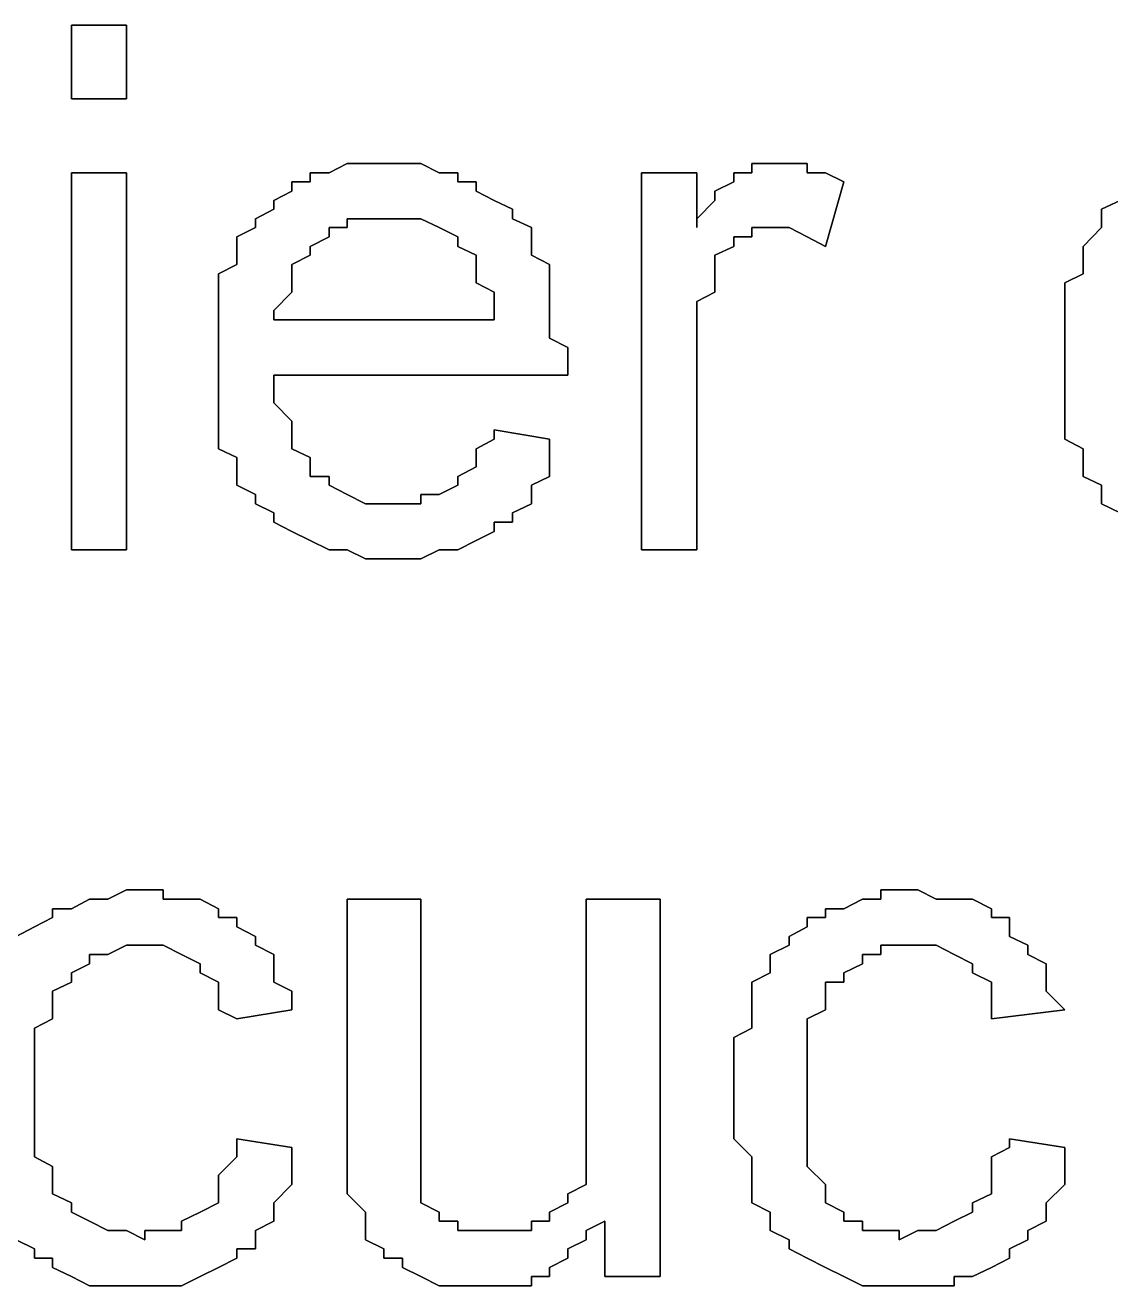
# Model space of a CAD drawing. Header units: metres. Extents: x 2.9 to 42.8, y 1.7 to 28.7.
# Drawn here: x 40.1831 to 40.3913, y 15.6157 to 15.8574 of the extents above; entities that cross this region are included whole.
import ezdxf

# ---------------------------------------------------------------- set-up
doc = ezdxf.new("R2010")
doc.units = ezdxf.units.M
doc.layers.add('GRIS', color=8, linetype='Continuous')

msp = doc.modelspace()

# ---------------------------------------------------------------- linework, layer by layer
at = {"layer": 'GRIS', "lineweight": -3}
for points in [[(40.2026, 15.8574), (40.192, 15.8574), (40.2026, 15.8574)], [(40.192, 15.8574), (40.192, 15.8433), (40.192, 15.8574)], [(40.2026, 15.8433), (40.2026, 15.8574), (40.2026, 15.8433)], [(40.192, 15.8433), (40.2026, 15.8433), (40.192, 15.8433)], [(40.2026, 15.8291), (40.192, 15.8291), (40.2026, 15.8291)], [(40.192, 15.8291), (40.192, 15.7568), (40.192, 15.8291)], [(40.2026, 15.7568), (40.2026, 15.8291), (40.2026, 15.7568)], [(40.2414, 15.8291), (40.2378, 15.8291), (40.2414, 15.8291)], [(40.2378, 15.8291), (40.2378, 15.8274), (40.2378, 15.8291)], [(40.2449, 15.8309), (40.2414, 15.8291), (40.2449, 15.8309)], [(40.2484, 15.8309), (40.2449, 15.8309), (40.2484, 15.8309)], [(40.2519, 15.8309), (40.2484, 15.8309), (40.2519, 15.8309)], [(40.2555, 15.8309), (40.2519, 15.8309), (40.2555, 15.8309)], [(40.259, 15.8309), (40.2555, 15.8309), (40.259, 15.8309)], [(40.2625, 15.8291), (40.259, 15.8309), (40.2625, 15.8291)], [(40.2661, 15.8291), (40.2625, 15.8291), (40.2661, 15.8291)], [(40.2661, 15.8274), (40.2661, 15.8291), (40.2661, 15.8274)], [(40.3119, 15.8291), (40.3013, 15.8291), (40.3119, 15.8291)], [(40.3013, 15.8291), (40.3013, 15.7568), (40.3013, 15.8291)], [(40.3119, 15.8186), (40.3119, 15.8291), (40.3119, 15.8186)], [(40.3225, 15.8291), (40.319, 15.8291), (40.3225, 15.8291)], [(40.319, 15.8291), (40.319, 15.8274), (40.319, 15.8291)], [(40.326, 15.8309), (40.3225, 15.8309), (40.326, 15.8309)], [(40.3225, 15.8309), (40.3225, 15.8291), (40.3225, 15.8309)], [(40.3296, 15.8309), (40.326, 15.8309), (40.3296, 15.8309)], [(40.3331, 15.8309), (40.3296, 15.8309), (40.3331, 15.8309)], [(40.3331, 15.8291), (40.3331, 15.8309), (40.3331, 15.8291)], [(40.3366, 15.8291), (40.3331, 15.8291), (40.3366, 15.8291)], [(40.3401, 15.8274), (40.3366, 15.8291), (40.3401, 15.8274)], [(40.2378, 15.8274), (40.2343, 15.8274), (40.2378, 15.8274)], [(40.2343, 15.8274), (40.2343, 15.8256), (40.2343, 15.8274)], [(40.2696, 15.8274), (40.2661, 15.8274), (40.2696, 15.8274)], [(40.2696, 15.8256), (40.2696, 15.8274), (40.2696, 15.8256)], [(40.319, 15.8274), (40.3154, 15.8256), (40.319, 15.8274)], [(40.3366, 15.815), (40.3401, 15.8274), (40.3366, 15.815)], [(40.2343, 15.8256), (40.2308, 15.8238), (40.2343, 15.8256)], [(40.2731, 15.8238), (40.2696, 15.8256), (40.2731, 15.8238)], [(40.3154, 15.8256), (40.3154, 15.8238), (40.3154, 15.8256)], [(40.2308, 15.8221), (40.2273, 15.8203), (40.2308, 15.8221)], [(40.2308, 15.8238), (40.2308, 15.8221), (40.2308, 15.8238)], [(40.2766, 15.8221), (40.2731, 15.8238), (40.2766, 15.8221)], [(40.2766, 15.8203), (40.2766, 15.8221), (40.2766, 15.8203)], [(40.3154, 15.8238), (40.3119, 15.8203), (40.3154, 15.8238)], [(40.3931, 15.8238), (40.3895, 15.8221), (40.3931, 15.8238)], [(40.3895, 15.8221), (40.3895, 15.8203), (40.3895, 15.8221)], [(40.2273, 15.8203), (40.2273, 15.8186), (40.2273, 15.8203)], [(40.2449, 15.8186), (40.2449, 15.8203), (40.2449, 15.8186)], [(40.2449, 15.8203), (40.2484, 15.8203), (40.2449, 15.8203)], [(40.2484, 15.8203), (40.2519, 15.8203), (40.2484, 15.8203)], [(40.2519, 15.8203), (40.2555, 15.8203), (40.2519, 15.8203)], [(40.2555, 15.8203), (40.259, 15.8203), (40.2555, 15.8203)], [(40.259, 15.8203), (40.2625, 15.8186), (40.259, 15.8203)], [(40.2802, 15.8186), (40.2766, 15.8203), (40.2802, 15.8186)], [(40.3119, 15.8203), (40.3119, 15.8186), (40.3119, 15.8203)], [(40.3895, 15.8203), (40.3895, 15.8186), (40.3895, 15.8203)], [(40.2273, 15.8186), (40.2237, 15.8168), (40.2273, 15.8186)], [(40.2414, 15.8168), (40.2414, 15.8186), (40.2414, 15.8168)], [(40.2414, 15.8186), (40.2449, 15.8186), (40.2414, 15.8186)], [(40.2625, 15.8186), (40.2661, 15.8168), (40.2625, 15.8186)], [(40.2802, 15.8168), (40.2802, 15.8186), (40.2802, 15.8168)], [(40.3225, 15.8168), (40.3225, 15.8186), (40.3225, 15.8168)], [(40.3225, 15.8186), (40.326, 15.8186), (40.3225, 15.8186)], [(40.326, 15.8186), (40.3296, 15.8186), (40.326, 15.8186)], [(40.3296, 15.8186), (40.3331, 15.8168), (40.3296, 15.8186)], [(40.3895, 15.8186), (40.386, 15.815), (40.3895, 15.8186)], [(40.2237, 15.8168), (40.2237, 15.8133), (40.2237, 15.8168)], [(40.2378, 15.815), (40.2414, 15.8168), (40.2378, 15.815)], [(40.2378, 15.8133), (40.2378, 15.815), (40.2378, 15.8133)], [(40.2661, 15.8168), (40.2661, 15.815), (40.2661, 15.8168)], [(40.2661, 15.815), (40.2696, 15.8133), (40.2661, 15.815)], [(40.2802, 15.8133), (40.2802, 15.8168), (40.2802, 15.8133)], [(40.3154, 15.8133), (40.319, 15.815), (40.3154, 15.8133)], [(40.319, 15.815), (40.319, 15.8168), (40.319, 15.815)], [(40.319, 15.8168), (40.3225, 15.8168), (40.319, 15.8168)], [(40.3331, 15.8168), (40.3366, 15.815), (40.3331, 15.8168)], [(40.386, 15.815), (40.386, 15.8133), (40.386, 15.815)], [(40.2237, 15.8133), (40.2237, 15.8115), (40.2237, 15.8133)], [(40.2343, 15.8115), (40.2378, 15.8133), (40.2343, 15.8115)], [(40.2696, 15.8133), (40.2696, 15.8115), (40.2696, 15.8133)], [(40.2837, 15.8115), (40.2802, 15.8133), (40.2837, 15.8115)], [(40.3154, 15.8097), (40.3154, 15.8133), (40.3154, 15.8097)], [(40.386, 15.8133), (40.386, 15.8115), (40.386, 15.8133)], [(40.2237, 15.8115), (40.2202, 15.8097), (40.2237, 15.8115)], [(40.2202, 15.8097), (40.2202, 15.808), (40.2202, 15.8097)], [(40.2343, 15.8097), (40.2343, 15.8115), (40.2343, 15.8097)], [(40.2343, 15.808), (40.2343, 15.8097), (40.2343, 15.808)], [(40.2696, 15.8115), (40.2696, 15.8097), (40.2696, 15.8115)], [(40.2696, 15.8097), (40.2696, 15.808), (40.2696, 15.8097)], [(40.2837, 15.8097), (40.2837, 15.8115), (40.2837, 15.8097)], [(40.2837, 15.808), (40.2837, 15.8097), (40.2837, 15.808)], [(40.3154, 15.8062), (40.3154, 15.8097), (40.3154, 15.8062)], [(40.386, 15.8097), (40.3825, 15.808), (40.386, 15.8097)], [(40.386, 15.8115), (40.386, 15.8097), (40.386, 15.8115)], [(40.2202, 15.808), (40.2202, 15.8062), (40.2202, 15.808)], [(40.2343, 15.8062), (40.2343, 15.808), (40.2343, 15.8062)], [(40.2696, 15.808), (40.2731, 15.8062), (40.2696, 15.808)], [(40.2837, 15.8062), (40.2837, 15.808), (40.2837, 15.8062)], [(40.3825, 15.808), (40.3825, 15.8062), (40.3825, 15.808)], [(40.2202, 15.8062), (40.2202, 15.8027), (40.2202, 15.8062)], [(40.2308, 15.8027), (40.2343, 15.8062), (40.2308, 15.8027)], [(40.2731, 15.8062), (40.2731, 15.8027), (40.2731, 15.8062)], [(40.2837, 15.8027), (40.2837, 15.8062), (40.2837, 15.8027)], [(40.3119, 15.8044), (40.3154, 15.8062), (40.3119, 15.8044)], [(40.3825, 15.8062), (40.3825, 15.8027), (40.3825, 15.8062)], [(40.2202, 15.8027), (40.2202, 15.8009), (40.2202, 15.8027)], [(40.2308, 15.8009), (40.2308, 15.8027), (40.2308, 15.8009)], [(40.2731, 15.8027), (40.2731, 15.8009), (40.2731, 15.8027)], [(40.2837, 15.8009), (40.2837, 15.8027), (40.2837, 15.8009)], [(40.3119, 15.8027), (40.3119, 15.8044), (40.3119, 15.8027)], [(40.3119, 15.7992), (40.3119, 15.8027), (40.3119, 15.7992)], [(40.3825, 15.8027), (40.3825, 15.8009), (40.3825, 15.8027)], [(40.2202, 15.8009), (40.2202, 15.7974), (40.2202, 15.8009)], [(40.2731, 15.8009), (40.2308, 15.8009), (40.2731, 15.8009)], [(40.2837, 15.7974), (40.2837, 15.8009), (40.2837, 15.7974)], [(40.3825, 15.8009), (40.3825, 15.7974), (40.3825, 15.8009)], [(40.3119, 15.7974), (40.3119, 15.7992), (40.3119, 15.7974)], [(40.2202, 15.7974), (40.2202, 15.7956), (40.2202, 15.7974)], [(40.2202, 15.7956), (40.2202, 15.7921), (40.2202, 15.7956)], [(40.2872, 15.7956), (40.2837, 15.7974), (40.2872, 15.7956)], [(40.2872, 15.7939), (40.2872, 15.7956), (40.2872, 15.7939)], [(40.3119, 15.7956), (40.3119, 15.7974), (40.3119, 15.7956)], [(40.3119, 15.7568), (40.3119, 15.7956), (40.3119, 15.7568)], [(40.3825, 15.7974), (40.3825, 15.7956), (40.3825, 15.7974)], [(40.3825, 15.7956), (40.3825, 15.7921), (40.3825, 15.7956)], [(40.2872, 15.7903), (40.2872, 15.7939), (40.2872, 15.7903)], [(40.2202, 15.7921), (40.2202, 15.7903), (40.2202, 15.7921)], [(40.2202, 15.7903), (40.2202, 15.7886), (40.2202, 15.7903)], [(40.2308, 15.7868), (40.2308, 15.7903), (40.2308, 15.7868)], [(40.2308, 15.7903), (40.2872, 15.7903), (40.2308, 15.7903)], [(40.3825, 15.7921), (40.3825, 15.7903), (40.3825, 15.7921)], [(40.3825, 15.7903), (40.3825, 15.7886), (40.3825, 15.7903)], [(40.2202, 15.7886), (40.2202, 15.785), (40.2202, 15.7886)], [(40.3825, 15.7886), (40.3825, 15.785), (40.3825, 15.7886)], [(40.2308, 15.785), (40.2308, 15.7868), (40.2308, 15.785)], [(40.2202, 15.785), (40.2202, 15.7833), (40.2202, 15.785)], [(40.2202, 15.7833), (40.2202, 15.7815), (40.2202, 15.7833)], [(40.2343, 15.7815), (40.2308, 15.785), (40.2343, 15.7815)], [(40.3825, 15.785), (40.3825, 15.7833), (40.3825, 15.785)], [(40.3825, 15.7833), (40.3825, 15.7815), (40.3825, 15.7833)], [(40.2202, 15.7815), (40.2202, 15.778), (40.2202, 15.7815)], [(40.2343, 15.7798), (40.2343, 15.7815), (40.2343, 15.7798)], [(40.3825, 15.7815), (40.3825, 15.778), (40.3825, 15.7815)], [(40.2343, 15.778), (40.2343, 15.7798), (40.2343, 15.778)], [(40.2731, 15.7798), (40.2731, 15.778), (40.2731, 15.7798)], [(40.2837, 15.778), (40.2731, 15.7798), (40.2837, 15.778)], [(40.2202, 15.778), (40.2202, 15.7762), (40.2202, 15.778)], [(40.2202, 15.7762), (40.2237, 15.7745), (40.2202, 15.7762)], [(40.2343, 15.7762), (40.2343, 15.778), (40.2343, 15.7762)], [(40.2378, 15.7745), (40.2343, 15.7762), (40.2378, 15.7745)], [(40.2731, 15.778), (40.2696, 15.7762), (40.2731, 15.778)], [(40.2696, 15.7762), (40.2696, 15.7745), (40.2696, 15.7762)], [(40.2837, 15.7762), (40.2837, 15.778), (40.2837, 15.7762)], [(40.2837, 15.7745), (40.2837, 15.7762), (40.2837, 15.7745)], [(40.3825, 15.778), (40.386, 15.7762), (40.3825, 15.778)], [(40.386, 15.7762), (40.386, 15.7745), (40.386, 15.7762)], [(40.2237, 15.7745), (40.2237, 15.7727), (40.2237, 15.7745)], [(40.2378, 15.7727), (40.2378, 15.7745), (40.2378, 15.7727)], [(40.2696, 15.7745), (40.2696, 15.7727), (40.2696, 15.7745)], [(40.2837, 15.7709), (40.2837, 15.7745), (40.2837, 15.7709)], [(40.386, 15.7745), (40.386, 15.7727), (40.386, 15.7745)], [(40.2237, 15.7727), (40.2237, 15.7709), (40.2237, 15.7727)], [(40.2378, 15.7709), (40.2378, 15.7727), (40.2378, 15.7709)], [(40.2696, 15.7727), (40.2661, 15.7709), (40.2696, 15.7727)], [(40.386, 15.7727), (40.386, 15.7709), (40.386, 15.7727)], [(40.2237, 15.7709), (40.2237, 15.7692), (40.2237, 15.7709)], [(40.2237, 15.7692), (40.2273, 15.7674), (40.2237, 15.7692)], [(40.2414, 15.7709), (40.2378, 15.7709), (40.2414, 15.7709)], [(40.2414, 15.7692), (40.2414, 15.7709), (40.2414, 15.7692)], [(40.2449, 15.7674), (40.2414, 15.7692), (40.2449, 15.7674)], [(40.2661, 15.7692), (40.2625, 15.7674), (40.2661, 15.7692)], [(40.2661, 15.7709), (40.2661, 15.7692), (40.2661, 15.7709)], [(40.2802, 15.7692), (40.2837, 15.7709), (40.2802, 15.7692)], [(40.2802, 15.7674), (40.2802, 15.7692), (40.2802, 15.7674)], [(40.386, 15.7709), (40.3895, 15.7692), (40.386, 15.7709)], [(40.3895, 15.7692), (40.3895, 15.7674), (40.3895, 15.7692)], [(40.2273, 15.7674), (40.2273, 15.7656), (40.2273, 15.7674)], [(40.2484, 15.7656), (40.2449, 15.7674), (40.2484, 15.7656)], [(40.2625, 15.7674), (40.259, 15.7674), (40.2625, 15.7674)], [(40.259, 15.7674), (40.259, 15.7656), (40.259, 15.7674)], [(40.2802, 15.7656), (40.2802, 15.7674), (40.2802, 15.7656)], [(40.3895, 15.7674), (40.3895, 15.7656), (40.3895, 15.7674)], [(40.2273, 15.7656), (40.2308, 15.7639), (40.2273, 15.7656)], [(40.2308, 15.7639), (40.2308, 15.7621), (40.2308, 15.7639)], [(40.2519, 15.7656), (40.2484, 15.7656), (40.2519, 15.7656)], [(40.2555, 15.7656), (40.2519, 15.7656), (40.2555, 15.7656)], [(40.259, 15.7656), (40.2555, 15.7656), (40.259, 15.7656)], [(40.2766, 15.7639), (40.2802, 15.7656), (40.2766, 15.7639)], [(40.2766, 15.7621), (40.2766, 15.7639), (40.2766, 15.7621)], [(40.3895, 15.7656), (40.3931, 15.7639), (40.3895, 15.7656)], [(40.2308, 15.7621), (40.2343, 15.7603), (40.2308, 15.7621)], [(40.2731, 15.7603), (40.2731, 15.7621), (40.2731, 15.7603)], [(40.2731, 15.7621), (40.2766, 15.7621), (40.2731, 15.7621)], [(40.2343, 15.7603), (40.2378, 15.7586), (40.2343, 15.7603)], [(40.2696, 15.7586), (40.2731, 15.7603), (40.2696, 15.7586)], [(40.192, 15.7568), (40.2026, 15.7568), (40.192, 15.7568)], [(40.2378, 15.7586), (40.2414, 15.7568), (40.2378, 15.7586)], [(40.2414, 15.7568), (40.2449, 15.7568), (40.2414, 15.7568)], [(40.2449, 15.7568), (40.2484, 15.7551), (40.2449, 15.7568)], [(40.259, 15.7551), (40.2625, 15.7568), (40.259, 15.7551)], [(40.2625, 15.7568), (40.2661, 15.7568), (40.2625, 15.7568)], [(40.2661, 15.7568), (40.2696, 15.7586), (40.2661, 15.7568)], [(40.3013, 15.7568), (40.3119, 15.7568), (40.3013, 15.7568)], [(40.2484, 15.7551), (40.2519, 15.7551), (40.2484, 15.7551)], [(40.2519, 15.7551), (40.2555, 15.7551), (40.2519, 15.7551)], [(40.2555, 15.7551), (40.259, 15.7551), (40.2555, 15.7551)], [(40.2026, 15.6916), (40.199, 15.6898), (40.2026, 15.6916)], [(40.2061, 15.6916), (40.2026, 15.6916), (40.2061, 15.6916)], [(40.2096, 15.6916), (40.2061, 15.6916), (40.2096, 15.6916)], [(40.2096, 15.6898), (40.2096, 15.6916), (40.2096, 15.6898)], [(40.3507, 15.6916), (40.3472, 15.6916), (40.3507, 15.6916)], [(40.3472, 15.6916), (40.3472, 15.6898), (40.3472, 15.6916)], [(40.3543, 15.6916), (40.3507, 15.6916), (40.3543, 15.6916)], [(40.3578, 15.6898), (40.3543, 15.6916), (40.3578, 15.6898)], [(40.1955, 15.6898), (40.192, 15.688), (40.1955, 15.6898)], [(40.199, 15.6898), (40.1955, 15.6898), (40.199, 15.6898)], [(40.2131, 15.6898), (40.2096, 15.6898), (40.2131, 15.6898)], [(40.2167, 15.6898), (40.2131, 15.6898), (40.2167, 15.6898)], [(40.2202, 15.688), (40.2167, 15.6898), (40.2202, 15.688)], [(40.259, 15.6898), (40.2449, 15.6898), (40.259, 15.6898)], [(40.2449, 15.6898), (40.2449, 15.6439), (40.2449, 15.6898)], [(40.259, 15.6492), (40.259, 15.6898), (40.259, 15.6492)], [(40.3049, 15.6898), (40.2907, 15.6898), (40.3049, 15.6898)], [(40.2907, 15.6898), (40.2907, 15.651), (40.2907, 15.6898)], [(40.3049, 15.6175), (40.3049, 15.6898), (40.3049, 15.6175)], [(40.3437, 15.6898), (40.3401, 15.688), (40.3437, 15.6898)], [(40.3472, 15.6898), (40.3437, 15.6898), (40.3472, 15.6898)], [(40.3613, 15.6898), (40.3578, 15.6898), (40.3613, 15.6898)], [(40.3648, 15.6898), (40.3613, 15.6898), (40.3648, 15.6898)], [(40.3684, 15.688), (40.3648, 15.6898), (40.3684, 15.688)], [(40.192, 15.688), (40.1884, 15.688), (40.192, 15.688)], [(40.1884, 15.688), (40.1884, 15.6863), (40.1884, 15.688)], [(40.2202, 15.6863), (40.2202, 15.688), (40.2202, 15.6863)], [(40.3401, 15.688), (40.3366, 15.688), (40.3401, 15.688)], [(40.3366, 15.688), (40.3366, 15.6863), (40.3366, 15.688)], [(40.3684, 15.6863), (40.3684, 15.688), (40.3684, 15.6863)], [(40.1849, 15.6845), (40.1814, 15.6827), (40.1849, 15.6845)], [(40.1884, 15.6863), (40.1849, 15.6845), (40.1884, 15.6863)], [(40.2237, 15.6863), (40.2202, 15.6863), (40.2237, 15.6863)], [(40.2237, 15.6845), (40.2237, 15.6863), (40.2237, 15.6845)], [(40.2273, 15.6827), (40.2237, 15.6845), (40.2273, 15.6827)], [(40.3331, 15.6845), (40.3296, 15.6827), (40.3331, 15.6845)], [(40.3366, 15.6863), (40.3331, 15.6863), (40.3366, 15.6863)], [(40.3331, 15.6863), (40.3331, 15.6845), (40.3331, 15.6863)], [(40.3719, 15.6863), (40.3684, 15.6863), (40.3719, 15.6863)], [(40.3719, 15.6845), (40.3719, 15.6863), (40.3719, 15.6845)], [(40.3719, 15.6827), (40.3719, 15.6845), (40.3719, 15.6827)], [(40.2273, 15.681), (40.2273, 15.6827), (40.2273, 15.681)], [(40.3296, 15.6827), (40.3296, 15.681), (40.3296, 15.6827)], [(40.3754, 15.681), (40.3719, 15.6827), (40.3754, 15.681)], [(40.1955, 15.6774), (40.1955, 15.6792), (40.1955, 15.6774)], [(40.1955, 15.6792), (40.199, 15.6792), (40.1955, 15.6792)], [(40.199, 15.6792), (40.2026, 15.681), (40.199, 15.6792)], [(40.2026, 15.681), (40.2061, 15.681), (40.2026, 15.681)], [(40.2061, 15.681), (40.2096, 15.681), (40.2061, 15.681)], [(40.2096, 15.681), (40.2131, 15.6792), (40.2096, 15.681)], [(40.2131, 15.6792), (40.2167, 15.6774), (40.2131, 15.6792)], [(40.2308, 15.6792), (40.2273, 15.681), (40.2308, 15.6792)], [(40.2308, 15.6774), (40.2308, 15.6792), (40.2308, 15.6774)], [(40.3296, 15.681), (40.326, 15.6792), (40.3296, 15.681)], [(40.326, 15.6792), (40.326, 15.6774), (40.326, 15.6792)], [(40.3437, 15.6774), (40.3437, 15.6792), (40.3437, 15.6774)], [(40.3437, 15.6792), (40.3472, 15.6792), (40.3437, 15.6792)], [(40.3472, 15.6792), (40.3472, 15.681), (40.3472, 15.6792)], [(40.3472, 15.681), (40.3507, 15.681), (40.3472, 15.681)], [(40.3507, 15.681), (40.3543, 15.681), (40.3507, 15.681)], [(40.3543, 15.681), (40.3578, 15.681), (40.3543, 15.681)], [(40.3578, 15.681), (40.3613, 15.6792), (40.3578, 15.681)], [(40.3613, 15.6792), (40.3648, 15.6774), (40.3613, 15.6792)], [(40.3754, 15.6792), (40.3754, 15.681), (40.3754, 15.6792)], [(40.3789, 15.6774), (40.3754, 15.6792), (40.3789, 15.6774)], [(40.192, 15.6757), (40.1955, 15.6774), (40.192, 15.6757)], [(40.2167, 15.6774), (40.2167, 15.6757), (40.2167, 15.6774)], [(40.2308, 15.6757), (40.2308, 15.6774), (40.2308, 15.6757)], [(40.326, 15.6774), (40.326, 15.6757), (40.326, 15.6774)], [(40.3401, 15.6757), (40.3437, 15.6774), (40.3401, 15.6757)], [(40.3648, 15.6774), (40.3648, 15.6757), (40.3648, 15.6774)], [(40.3789, 15.6757), (40.3789, 15.6774), (40.3789, 15.6757)], [(40.192, 15.6739), (40.192, 15.6757), (40.192, 15.6739)], [(40.2167, 15.6757), (40.2202, 15.6739), (40.2167, 15.6757)], [(40.2308, 15.6739), (40.2308, 15.6757), (40.2308, 15.6739)], [(40.326, 15.6757), (40.3225, 15.6739), (40.326, 15.6757)], [(40.3401, 15.6739), (40.3401, 15.6757), (40.3401, 15.6739)], [(40.3648, 15.6757), (40.3684, 15.6739), (40.3648, 15.6757)], [(40.3789, 15.6739), (40.3789, 15.6757), (40.3789, 15.6739)], [(40.1884, 15.6722), (40.192, 15.6739), (40.1884, 15.6722)], [(40.1884, 15.6704), (40.1884, 15.6722), (40.1884, 15.6704)], [(40.2202, 15.6739), (40.2202, 15.6704), (40.2202, 15.6739)], [(40.2343, 15.6722), (40.2308, 15.6739), (40.2343, 15.6722)], [(40.2343, 15.6686), (40.2343, 15.6722), (40.2343, 15.6686)], [(40.3225, 15.6739), (40.3225, 15.6722), (40.3225, 15.6739)], [(40.3225, 15.6722), (40.3225, 15.6704), (40.3225, 15.6722)], [(40.3366, 15.6722), (40.3366, 15.6739), (40.3366, 15.6722)], [(40.3366, 15.6739), (40.3401, 15.6739), (40.3366, 15.6739)], [(40.3366, 15.6704), (40.3366, 15.6722), (40.3366, 15.6704)], [(40.3684, 15.6739), (40.3684, 15.6704), (40.3684, 15.6739)], [(40.3789, 15.6722), (40.3789, 15.6739), (40.3789, 15.6722)], [(40.3825, 15.6686), (40.3789, 15.6722), (40.3825, 15.6686)], [(40.1884, 15.6686), (40.1884, 15.6704), (40.1884, 15.6686)], [(40.2202, 15.6704), (40.2202, 15.6686), (40.2202, 15.6704)], [(40.3225, 15.6704), (40.3225, 15.6669), (40.3225, 15.6704)], [(40.3366, 15.6686), (40.3366, 15.6704), (40.3366, 15.6686)], [(40.3684, 15.6704), (40.3684, 15.6686), (40.3684, 15.6704)], [(40.1884, 15.6669), (40.1884, 15.6686), (40.1884, 15.6669)], [(40.2202, 15.6686), (40.2237, 15.6669), (40.2202, 15.6686)], [(40.2237, 15.6669), (40.2343, 15.6686), (40.2237, 15.6669)], [(40.3331, 15.6669), (40.3366, 15.6686), (40.3331, 15.6669)], [(40.3684, 15.6686), (40.3684, 15.6669), (40.3684, 15.6686)], [(40.3684, 15.6669), (40.3825, 15.6686), (40.3684, 15.6669)], [(40.1849, 15.6651), (40.1884, 15.6669), (40.1849, 15.6651)], [(40.1849, 15.6633), (40.1849, 15.6651), (40.1849, 15.6633)], [(40.3225, 15.6651), (40.319, 15.6633), (40.3225, 15.6651)], [(40.3225, 15.6669), (40.3225, 15.6651), (40.3225, 15.6669)], [(40.3331, 15.6651), (40.3331, 15.6669), (40.3331, 15.6651)], [(40.3331, 15.6633), (40.3331, 15.6651), (40.3331, 15.6633)], [(40.1849, 15.6598), (40.1849, 15.6633), (40.1849, 15.6598)], [(40.319, 15.6633), (40.319, 15.6598), (40.319, 15.6633)], [(40.3331, 15.6598), (40.3331, 15.6633), (40.3331, 15.6598)], [(40.1849, 15.658), (40.1849, 15.6598), (40.1849, 15.658)], [(40.319, 15.6598), (40.319, 15.658), (40.319, 15.6598)], [(40.3331, 15.658), (40.3331, 15.6598), (40.3331, 15.658)], [(40.1849, 15.6545), (40.1849, 15.658), (40.1849, 15.6545)], [(40.319, 15.658), (40.319, 15.6563), (40.319, 15.658)], [(40.3331, 15.6545), (40.3331, 15.658), (40.3331, 15.6545)], [(40.319, 15.6563), (40.319, 15.6528), (40.319, 15.6563)], [(40.1849, 15.6528), (40.1849, 15.6545), (40.1849, 15.6528)], [(40.1849, 15.651), (40.1849, 15.6528), (40.1849, 15.651)], [(40.319, 15.6528), (40.319, 15.651), (40.319, 15.6528)], [(40.3331, 15.6528), (40.3331, 15.6545), (40.3331, 15.6528)], [(40.3331, 15.651), (40.3331, 15.6528), (40.3331, 15.651)], [(40.1849, 15.6475), (40.1849, 15.651), (40.1849, 15.6475)], [(40.2907, 15.651), (40.2907, 15.6475), (40.2907, 15.651)], [(40.319, 15.651), (40.319, 15.6475), (40.319, 15.651)], [(40.3331, 15.6475), (40.3331, 15.651), (40.3331, 15.6475)], [(40.259, 15.6457), (40.259, 15.6492), (40.259, 15.6457)], [(40.1849, 15.6439), (40.1849, 15.6475), (40.1849, 15.6439)], [(40.259, 15.6422), (40.259, 15.6457), (40.259, 15.6422)], [(40.2907, 15.6475), (40.2907, 15.6457), (40.2907, 15.6475)], [(40.2907, 15.6457), (40.2907, 15.6422), (40.2907, 15.6457)], [(40.319, 15.6475), (40.319, 15.6457), (40.319, 15.6475)], [(40.319, 15.6457), (40.319, 15.6439), (40.319, 15.6457)], [(40.3331, 15.6439), (40.3331, 15.6475), (40.3331, 15.6439)], [(40.1849, 15.6422), (40.1849, 15.6439), (40.1849, 15.6422)], [(40.2237, 15.6439), (40.2237, 15.6422), (40.2237, 15.6439)], [(40.2343, 15.6422), (40.2237, 15.6439), (40.2343, 15.6422)], [(40.2449, 15.6439), (40.2449, 15.6422), (40.2449, 15.6439)], [(40.319, 15.6439), (40.3225, 15.6404), (40.319, 15.6439)], [(40.3331, 15.6422), (40.3331, 15.6439), (40.3331, 15.6422)], [(40.3719, 15.6439), (40.3719, 15.6422), (40.3719, 15.6439)], [(40.3825, 15.6422), (40.3719, 15.6439), (40.3825, 15.6422)], [(40.1849, 15.6404), (40.1849, 15.6422), (40.1849, 15.6404)], [(40.2237, 15.6422), (40.2237, 15.6404), (40.2237, 15.6422)], [(40.2343, 15.6386), (40.2343, 15.6422), (40.2343, 15.6386)], [(40.2449, 15.6422), (40.2449, 15.6386), (40.2449, 15.6422)], [(40.259, 15.6404), (40.259, 15.6422), (40.259, 15.6404)], [(40.2907, 15.6422), (40.2907, 15.6404), (40.2907, 15.6422)], [(40.3331, 15.6404), (40.3331, 15.6422), (40.3331, 15.6404)], [(40.3719, 15.6422), (40.3684, 15.6404), (40.3719, 15.6422)], [(40.3825, 15.6386), (40.3825, 15.6422), (40.3825, 15.6386)], [(40.1884, 15.6386), (40.1849, 15.6404), (40.1884, 15.6386)], [(40.1884, 15.6351), (40.1884, 15.6386), (40.1884, 15.6351)], [(40.2237, 15.6404), (40.2202, 15.6369), (40.2237, 15.6404)], [(40.2343, 15.6369), (40.2343, 15.6386), (40.2343, 15.6369)], [(40.2449, 15.6386), (40.2449, 15.6369), (40.2449, 15.6386)], [(40.259, 15.6386), (40.259, 15.6404), (40.259, 15.6386)], [(40.259, 15.6369), (40.259, 15.6386), (40.259, 15.6369)], [(40.2907, 15.6404), (40.2907, 15.6386), (40.2907, 15.6404)], [(40.2907, 15.6386), (40.2907, 15.6369), (40.2907, 15.6386)], [(40.3225, 15.6404), (40.3225, 15.6386), (40.3225, 15.6404)], [(40.3225, 15.6386), (40.3225, 15.6369), (40.3225, 15.6386)], [(40.3331, 15.6386), (40.3331, 15.6404), (40.3331, 15.6386)], [(40.3366, 15.6351), (40.3331, 15.6386), (40.3366, 15.6351)], [(40.3684, 15.6404), (40.3684, 15.6369), (40.3684, 15.6404)], [(40.3825, 15.6369), (40.3825, 15.6386), (40.3825, 15.6369)], [(40.2202, 15.6369), (40.2202, 15.6351), (40.2202, 15.6369)], [(40.2343, 15.6351), (40.2343, 15.6369), (40.2343, 15.6351)], [(40.2449, 15.6369), (40.2449, 15.6351), (40.2449, 15.6369)], [(40.259, 15.6333), (40.259, 15.6369), (40.259, 15.6333)], [(40.2907, 15.6369), (40.2907, 15.6351), (40.2907, 15.6369)], [(40.3225, 15.6369), (40.3225, 15.6333), (40.3225, 15.6369)], [(40.3684, 15.6369), (40.3684, 15.6351), (40.3684, 15.6369)], [(40.3825, 15.6351), (40.3825, 15.6369), (40.3825, 15.6351)], [(40.1884, 15.6333), (40.1884, 15.6351), (40.1884, 15.6333)], [(40.192, 15.6316), (40.1884, 15.6333), (40.192, 15.6316)], [(40.2202, 15.6351), (40.2202, 15.6333), (40.2202, 15.6351)], [(40.2202, 15.6333), (40.2202, 15.6316), (40.2202, 15.6333)], [(40.2308, 15.6316), (40.2343, 15.6351), (40.2308, 15.6316)], [(40.2449, 15.6351), (40.2449, 15.6333), (40.2449, 15.6351)], [(40.2449, 15.6333), (40.2484, 15.6298), (40.2449, 15.6333)], [(40.259, 15.6316), (40.259, 15.6333), (40.259, 15.6316)], [(40.2907, 15.6351), (40.2872, 15.6333), (40.2907, 15.6351)], [(40.2872, 15.6333), (40.2872, 15.6316), (40.2872, 15.6333)], [(40.3225, 15.6333), (40.3225, 15.6316), (40.3225, 15.6333)], [(40.3366, 15.6333), (40.3366, 15.6351), (40.3366, 15.6333)], [(40.3366, 15.6316), (40.3366, 15.6333), (40.3366, 15.6316)], [(40.3684, 15.6333), (40.3648, 15.6316), (40.3684, 15.6333)], [(40.3684, 15.6351), (40.3684, 15.6333), (40.3684, 15.6351)], [(40.3789, 15.6316), (40.3825, 15.6351), (40.3789, 15.6316)], [(40.192, 15.6298), (40.192, 15.6316), (40.192, 15.6298)], [(40.2202, 15.6316), (40.2167, 15.6298), (40.2202, 15.6316)], [(40.2308, 15.6298), (40.2308, 15.6316), (40.2308, 15.6298)], [(40.2625, 15.6298), (40.259, 15.6316), (40.2625, 15.6298)], [(40.2872, 15.6316), (40.2837, 15.6298), (40.2872, 15.6316)], [(40.3225, 15.6316), (40.326, 15.6298), (40.3225, 15.6316)], [(40.3401, 15.6298), (40.3366, 15.6316), (40.3401, 15.6298)], [(40.3648, 15.6316), (40.3648, 15.6298), (40.3648, 15.6316)], [(40.3789, 15.6298), (40.3789, 15.6316), (40.3789, 15.6298)], [(40.1955, 15.6281), (40.192, 15.6298), (40.1955, 15.6281)], [(40.2167, 15.6298), (40.2131, 15.6281), (40.2167, 15.6298)], [(40.2308, 15.6281), (40.2308, 15.6298), (40.2308, 15.6281)], [(40.2484, 15.6298), (40.2484, 15.6281), (40.2484, 15.6298)], [(40.2625, 15.6281), (40.2625, 15.6298), (40.2625, 15.6281)], [(40.2837, 15.6298), (40.2837, 15.6281), (40.2837, 15.6298)], [(40.326, 15.6298), (40.326, 15.6281), (40.326, 15.6298)], [(40.3401, 15.6281), (40.3401, 15.6298), (40.3401, 15.6281)], [(40.3648, 15.6298), (40.3613, 15.6281), (40.3648, 15.6298)], [(40.3789, 15.6281), (40.3789, 15.6298), (40.3789, 15.6281)], [(40.199, 15.6263), (40.1955, 15.6281), (40.199, 15.6263)], [(40.2026, 15.6263), (40.199, 15.6263), (40.2026, 15.6263)], [(40.2061, 15.6245), (40.2026, 15.6263), (40.2061, 15.6245)], [(40.2096, 15.6263), (40.2061, 15.6263), (40.2096, 15.6263)], [(40.2061, 15.6263), (40.2061, 15.6245), (40.2061, 15.6263)], [(40.2131, 15.6263), (40.2096, 15.6263), (40.2131, 15.6263)], [(40.2131, 15.6281), (40.2131, 15.6263), (40.2131, 15.6281)], [(40.2273, 15.6263), (40.2308, 15.6281), (40.2273, 15.6263)], [(40.2273, 15.6245), (40.2273, 15.6263), (40.2273, 15.6245)], [(40.2484, 15.6281), (40.2484, 15.6263), (40.2484, 15.6281)], [(40.2484, 15.6263), (40.2484, 15.6245), (40.2484, 15.6263)], [(40.2661, 15.6281), (40.2625, 15.6281), (40.2661, 15.6281)], [(40.2661, 15.6263), (40.2661, 15.6281), (40.2661, 15.6263)], [(40.2696, 15.6263), (40.2661, 15.6263), (40.2696, 15.6263)], [(40.2731, 15.6263), (40.2696, 15.6263), (40.2731, 15.6263)], [(40.2766, 15.6263), (40.2731, 15.6263), (40.2766, 15.6263)], [(40.2802, 15.6263), (40.2766, 15.6263), (40.2802, 15.6263)], [(40.2837, 15.6281), (40.2802, 15.6281), (40.2837, 15.6281)], [(40.2802, 15.6281), (40.2802, 15.6263), (40.2802, 15.6281)], [(40.2907, 15.6263), (40.2943, 15.6281), (40.2907, 15.6263)], [(40.2907, 15.6245), (40.2907, 15.6263), (40.2907, 15.6245)], [(40.2943, 15.6281), (40.2943, 15.6175), (40.2943, 15.6281)], [(40.326, 15.6281), (40.326, 15.6263), (40.326, 15.6281)], [(40.326, 15.6263), (40.3296, 15.6245), (40.326, 15.6263)], [(40.3437, 15.6281), (40.3401, 15.6281), (40.3437, 15.6281)], [(40.3437, 15.6263), (40.3437, 15.6281), (40.3437, 15.6263)], [(40.3472, 15.6263), (40.3437, 15.6263), (40.3472, 15.6263)], [(40.3507, 15.6263), (40.3472, 15.6263), (40.3507, 15.6263)], [(40.3543, 15.6263), (40.3507, 15.6245), (40.3543, 15.6263)], [(40.3507, 15.6245), (40.3507, 15.6263), (40.3507, 15.6245)], [(40.3578, 15.6263), (40.3543, 15.6263), (40.3578, 15.6263)], [(40.3613, 15.6281), (40.3578, 15.6263), (40.3613, 15.6281)], [(40.3754, 15.6263), (40.3789, 15.6281), (40.3754, 15.6263)], [(40.3754, 15.6245), (40.3754, 15.6263), (40.3754, 15.6245)], [(40.1814, 15.6245), (40.1849, 15.6228), (40.1814, 15.6245)], [(40.2273, 15.6228), (40.2273, 15.6245), (40.2273, 15.6228)], [(40.2484, 15.6245), (40.2519, 15.6228), (40.2484, 15.6245)], [(40.2872, 15.6228), (40.2907, 15.6245), (40.2872, 15.6228)], [(40.3296, 15.6245), (40.3296, 15.6228), (40.3296, 15.6245)], [(40.3719, 15.6228), (40.3754, 15.6245), (40.3719, 15.6228)], [(40.1849, 15.6228), (40.1849, 15.621), (40.1849, 15.6228)], [(40.2237, 15.621), (40.2237, 15.6228), (40.2237, 15.621)], [(40.2237, 15.6228), (40.2273, 15.6228), (40.2237, 15.6228)], [(40.2519, 15.6228), (40.2519, 15.621), (40.2519, 15.6228)], [(40.2872, 15.621), (40.2872, 15.6228), (40.2872, 15.621)], [(40.3296, 15.6228), (40.3331, 15.621), (40.3296, 15.6228)], [(40.3719, 15.621), (40.3719, 15.6228), (40.3719, 15.621)], [(40.1849, 15.621), (40.1884, 15.621), (40.1849, 15.621)], [(40.1884, 15.621), (40.1884, 15.6192), (40.1884, 15.621)], [(40.1884, 15.6192), (40.192, 15.6175), (40.1884, 15.6192)], [(40.2167, 15.6175), (40.2202, 15.6192), (40.2167, 15.6175)], [(40.2202, 15.6192), (40.2237, 15.621), (40.2202, 15.6192)], [(40.2519, 15.621), (40.2555, 15.621), (40.2519, 15.621)], [(40.2555, 15.621), (40.2555, 15.6192), (40.2555, 15.621)], [(40.2555, 15.6192), (40.259, 15.6175), (40.2555, 15.6192)], [(40.2837, 15.6192), (40.2872, 15.621), (40.2837, 15.6192)], [(40.2837, 15.6175), (40.2837, 15.6192), (40.2837, 15.6175)], [(40.3331, 15.621), (40.3366, 15.6192), (40.3331, 15.621)], [(40.3366, 15.6192), (40.3401, 15.6175), (40.3366, 15.6192)], [(40.3648, 15.6175), (40.3684, 15.6192), (40.3648, 15.6175)], [(40.3684, 15.6192), (40.3719, 15.621), (40.3684, 15.6192)], [(40.192, 15.6175), (40.1955, 15.6157), (40.192, 15.6175)], [(40.2131, 15.6157), (40.2167, 15.6175), (40.2131, 15.6157)], [(40.259, 15.6175), (40.2625, 15.6157), (40.259, 15.6175)], [(40.2802, 15.6157), (40.2802, 15.6175), (40.2802, 15.6157)], [(40.2802, 15.6175), (40.2837, 15.6175), (40.2802, 15.6175)], [(40.2943, 15.6175), (40.3049, 15.6175), (40.2943, 15.6175)], [(40.3401, 15.6175), (40.3437, 15.6157), (40.3401, 15.6175)], [(40.3613, 15.6157), (40.3613, 15.6175), (40.3613, 15.6157)], [(40.3613, 15.6175), (40.3648, 15.6175), (40.3613, 15.6175)], [(40.1955, 15.6157), (40.199, 15.6157), (40.1955, 15.6157)], [(40.199, 15.6157), (40.2026, 15.6157), (40.199, 15.6157)], [(40.2026, 15.6157), (40.2061, 15.6157), (40.2026, 15.6157)], [(40.2061, 15.6157), (40.2096, 15.6157), (40.2061, 15.6157)], [(40.2096, 15.6157), (40.2131, 15.6157), (40.2096, 15.6157)], [(40.2625, 15.6157), (40.2661, 15.6157), (40.2625, 15.6157)], [(40.2661, 15.6157), (40.2696, 15.6157), (40.2661, 15.6157)], [(40.2696, 15.6157), (40.2731, 15.6157), (40.2696, 15.6157)], [(40.2731, 15.6157), (40.2766, 15.6157), (40.2731, 15.6157)], [(40.2766, 15.6157), (40.2802, 15.6157), (40.2766, 15.6157)], [(40.3437, 15.6157), (40.3472, 15.6157), (40.3437, 15.6157)], [(40.3472, 15.6157), (40.3507, 15.6157), (40.3472, 15.6157)], [(40.3507, 15.6157), (40.3543, 15.6157), (40.3507, 15.6157)], [(40.3543, 15.6157), (40.3578, 15.6157), (40.3543, 15.6157)], [(40.3578, 15.6157), (40.3613, 15.6157), (40.3578, 15.6157)]]:
    msp.add_lwpolyline(points, dxfattribs=at)

doc.saveas('drawing.dxf')
